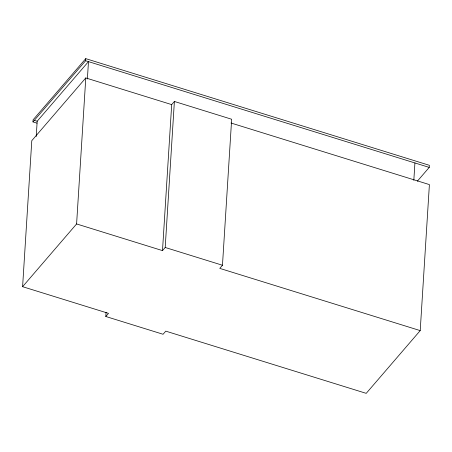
<?xml version="1.0" encoding="UTF-8"?>
<svg xmlns="http://www.w3.org/2000/svg" width="452" height="452" viewBox="0 0 452 452"><rect width="100%" height="100%" fill="white"/><g stroke="black" fill="none" stroke-linecap="round" stroke-linejoin="round"><path stroke-width="0.68" d="M420.213 330.61L366.216 393.353L165.771 331.135L163.076 334.271L105.802 316.49L108.503 313.355L22.6 286.692L31.787 140.679L85.784 77.936L171.687 104.604L174.387 101.463L231.656 119.243L222.469 265.251L219.774 268.386L420.213 330.61L429.4 184.602L230.978 123.006M37.007 123.164L32.968 121.91L33.098 119.825L85.744 58.647L429.36 165.308L429.231 167.398L417.32 181.235M36.216 136.527L37.183 121.226L88.479 61.619L87.383 79.004M32.968 121.91L85.614 60.732L85.744 58.647M22.6 286.692L76.597 223.943L85.784 77.936M105.802 316.49L106.067 312.281M76.597 223.943L162.5 250.611L171.687 104.604M162.5 250.611L165.2 247.476L174.387 101.463M413.823 180.337L414.913 162.952M85.614 60.732L429.231 167.398M34.318 120.339L37.183 121.226M165.2 247.476L222.469 265.251"/></g></svg>
